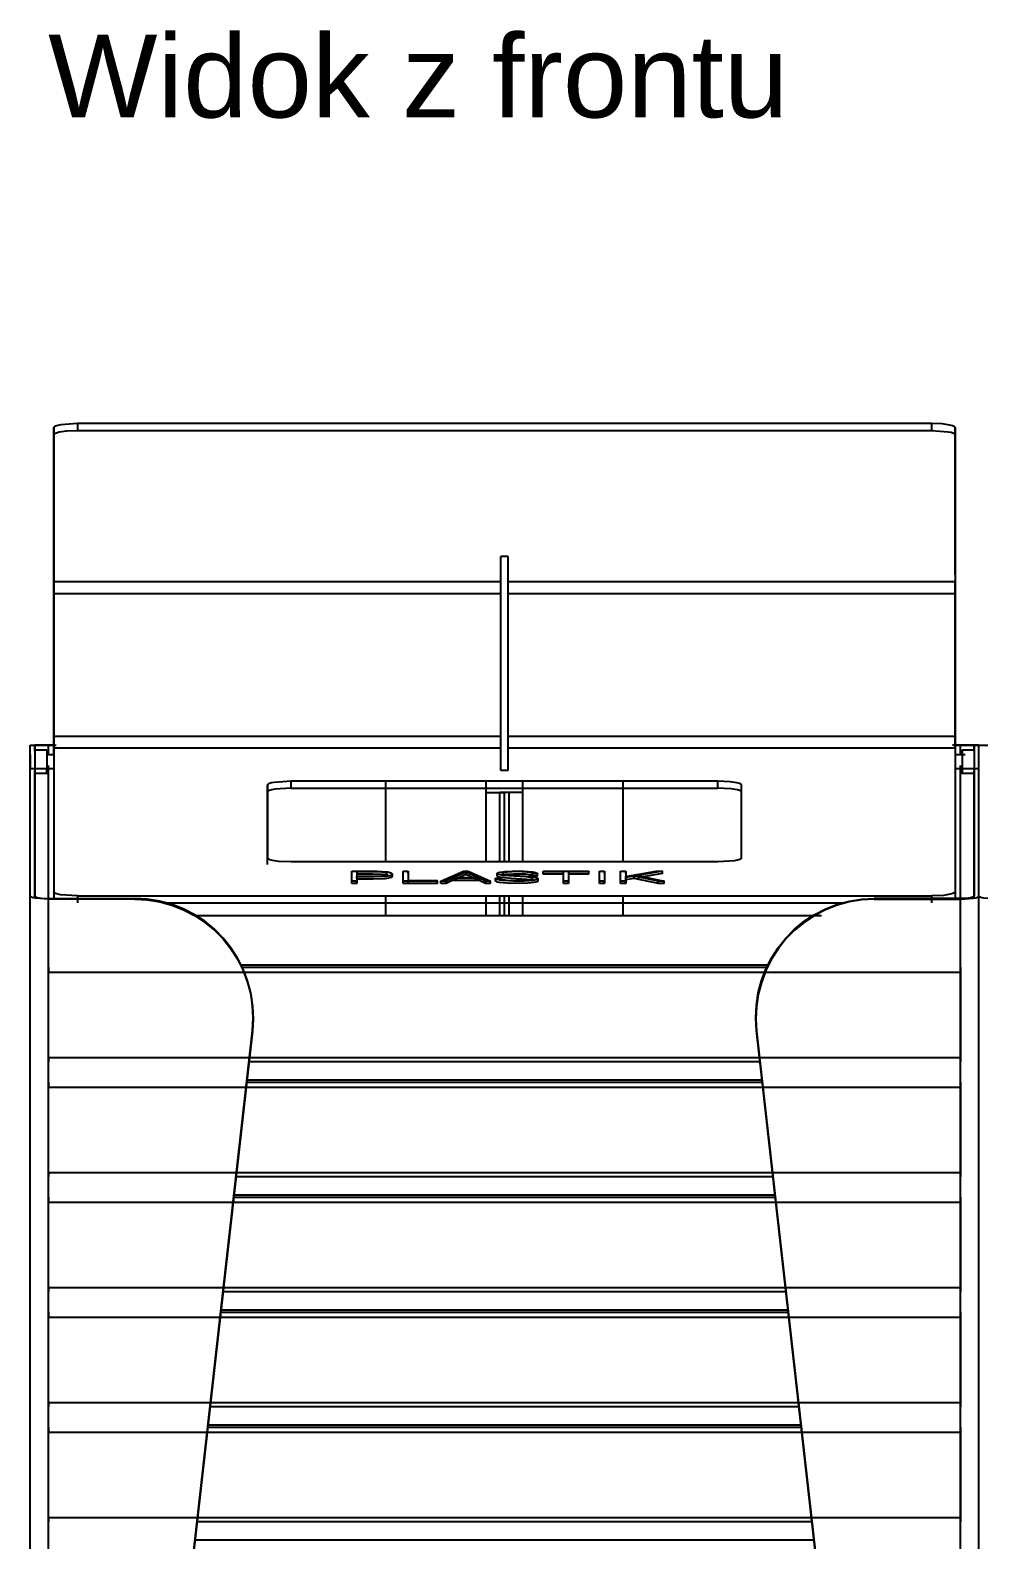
# Model space of a CAD drawing. Header units: millimetres. Extents: x 10366 to 23682, y 24552 to 29690.
# Drawn here: x 21275 to 21675, y 27731 to 28367 of the extents above; entities that cross this region are included whole.
import ezdxf

# ---------------------------------------------------------------- set-up
doc = ezdxf.new("R2010")
doc.units = ezdxf.units.MM
doc.header["$LTSCALE"] = 3
doc.layers.add('DomyÅ›lny', color=7, linetype='Continuous')
doc.styles.get("Standard").update_dxf_attribs({"font": 'arial.ttf'})

msp = doc.modelspace()

# ---------------------------------------------------------------- linework, layer by layer
at = {"layer": 'DomyÅ›lny'}
for p, q in [((21285.1, 28137.79), (21285.1, 28199.84)), ((21285.1, 28199.84), (21285.1, 28196.88)), ((21655.1, 28201.53), (21295.1, 28201.53)), ((21295.1, 28201.53), (21295.1, 28198.57)), ((21295.1, 28198.57), (21655.1, 28198.57)), ((21655.1, 28201.53), (21655.1, 28198.57)), ((21665.1, 28137.79), (21665.1, 28199.84)), ((21665.1, 28199.84), (21665.1, 28196.88)), ((21285.1, 28196.88), (21285.1, 28134.83)), ((21665.1, 28196.88), (21665.1, 28134.83)), ((21476.6, 28145.5), (21473.6, 28145.5)), ((21473.6, 28055.09), (21473.6, 28145.5)), ((21473.6, 28136.03), (21473.6, 28145.5)), ((21476.6, 28055.09), (21476.6, 28145.5)), ((21476.6, 28136.03), (21476.6, 28145.5)), ((21285.1, 28134.83), (21473.6, 28134.83)), ((21476.6, 28134.83), (21665.1, 28134.83)), ((21285.1, 28069.71), (21285.1, 28129.88)), ((21285.1, 28129.88), (21285.1, 28069.71)), ((21285.1, 28129.88), (21473.6, 28129.88)), ((21476.6, 28129.88), (21665.1, 28129.88)), ((21665.1, 28069.71), (21665.1, 28129.88)), ((21665.1, 28129.88), (21665.1, 28069.71)), ((21275.1, 28065.82), (21277.1, 28065.82)), ((21275.1, 28002.17), (21275.1, 28065.82)), ((21275.1, 27292.06), (21275.1, 28065.82)), ((21277.1, 28065.82), (21277.1, 28002.17)), ((21277.1, 28063.33), (21277.1, 28065.82)), ((21285.34, 28065.82), (21282.86, 28065.82)), ((21282.86, 28061.82), (21282.86, 28065.82)), ((21282.86, 28065.82), (21286.1, 28065.82)), ((21285.1, 28069.71), (21473.6, 28069.71)), ((21285.1, 28064.76), (21285.1, 28003.95)), ((21285.1, 28064.76), (21473.6, 28064.76)), ((21476.6, 28069.71), (21665.1, 28069.71)), ((21476.6, 28064.76), (21665.1, 28064.76)), ((21667.34, 28065.82), (21663.98, 28065.82)), ((21664.74, 28065.82), (21667.34, 28065.82)), ((21665.1, 28064.76), (21665.1, 28003.95)), ((21667.34, 28061.91), (21667.34, 28065.82)), ((21673.1, 28065.82), (21675.09, 28065.82)), ((21673.1, 28065.82), (21673.1, 28002.17)), ((21673.1, 28063.33), (21673.1, 28065.82)), ((21675.09, 28002.17), (21675.09, 28065.82)), ((21675.09, 28065.82), (21677.1, 28065.82)), ((21675.09, 28002.17), (21675.09, 28065.82)), ((21277.1, 28063.91), (21282.1, 28063.91)), ((21282.1, 28061.91), (21285.1, 28061.91)), ((21665.1, 28061.91), (21669.28, 28061.91)), ((21668.1, 28063.91), (21673.1, 28063.91)), ((21285.1, 28055.91), (21275.1, 28055.91)), ((21282.1, 28055.91), (21277.1, 28055.91)), ((21277.1, 28001.29), (21277.1, 28055)), ((21282.1, 28053.91), (21277.1, 28053.91)), ((21282.86, 28000.85), (21282.86, 28057.28)), ((21476.6, 28055.09), (21473.6, 28055.09)), ((21675.1, 28055.91), (21665.1, 28055.91)), ((21667.34, 28000.85), (21667.34, 28057.28)), ((21673.1, 28055.91), (21668.1, 28055.91)), ((21673.1, 28053.91), (21668.1, 28053.91)), ((21673.1, 28001.29), (21673.1, 28055)), ((21375.1, 28048.96), (21375.1, 28018.4)), ((21375.1, 28046), (21375.1, 28048.96)), ((21375.1, 28015.44), (21375.1, 28046)), ((21565.1, 28050.66), (21385.1, 28050.66)), ((21385.1, 28047.7), (21385.1, 28050.66)), ((21385.1, 28047.7), (21565.1, 28047.7)), ((21425.1, 28016.7), (21425.1, 28050.66)), ((21467.34, 28045.82), (21467.34, 28050.66)), ((21467.34, 28045.82), (21467.34, 28050.66)), ((21467.34, 28016.7), (21467.34, 28045.82)), ((21473.1, 28016.7), (21473.1, 28045.82)), ((21475.1, 28045.82), (21473.1, 28045.82)), ((21475.1, 28016.7), (21475.1, 28045.82)), ((21477.1, 28045.82), (21475.1, 28045.82)), ((21475.1, 28016.7), (21475.1, 28045.82)), ((21477.1, 28016.7), (21477.1, 28045.82)), ((21482.86, 28045.82), (21482.86, 28050.66)), ((21482.86, 28045.82), (21482.86, 28050.66)), ((21482.86, 28016.7), (21482.86, 28045.82)), ((21525.1, 28016.7), (21525.1, 28050.66)), ((21565.1, 28047.7), (21565.1, 28050.66)), ((21575.1, 28018.4), (21575.1, 28048.96)), ((21575.1, 28046), (21575.1, 28048.96)), ((21385.1, 28016.7), (21565.1, 28016.7)), ((21410.76, 28008.51), (21410.76, 28012.74)), ((21410.76, 28011.75), (21410.76, 28012.74)), ((21410.76, 28007.52), (21410.76, 28011.75)), ((21412.87, 28008.51), (21410.76, 28008.51)), ((21410.76, 28007.52), (21410.76, 28008.51)), ((21412.87, 28007.52), (21410.76, 28007.52)), ((21412.87, 28012.43), (21412.87, 28010.53)), ((21412.87, 28009.55), (21412.87, 28010.53)), ((21412.87, 28010.23), (21412.87, 28008.51)), ((21412.87, 28009.25), (21412.87, 28007.52)), ((21412.87, 28007.52), (21412.87, 28008.51)), ((21425.58, 28011.47), (21425.58, 28010.48)), ((21427.69, 28011.47), (21427.69, 28010.49)), ((21432.41, 28011.75), (21432.41, 28012.74)), ((21432.41, 28012.74), (21434.54, 28012.74)), ((21432.41, 28008.51), (21432.41, 28012.74)), ((21432.41, 28007.52), (21432.41, 28011.75)), ((21446.89, 28008.51), (21432.41, 28008.51)), ((21432.41, 28007.52), (21432.41, 28008.51)), ((21446.89, 28007.52), (21432.41, 28007.52)), ((21434.54, 28011.75), (21434.54, 28012.74)), ((21434.54, 28012.74), (21434.54, 28008.81)), ((21434.54, 28011.75), (21434.54, 28007.82)), ((21434.54, 28008.81), (21446.89, 28008.81)), ((21434.54, 28007.82), (21434.54, 28008.81)), ((21446.89, 28007.82), (21446.89, 28008.81)), ((21446.89, 28007.52), (21446.89, 28008.51)), ((21448.29, 28008.51), (21457.75, 28012.74)), ((21450.51, 28008.51), (21448.29, 28008.51)), ((21448.29, 28007.52), (21448.29, 28008.51)), ((21450.51, 28007.52), (21448.29, 28007.52)), ((21453.08, 28009.69), (21450.51, 28008.51)), ((21453.08, 28008.71), (21450.51, 28007.52)), ((21450.51, 28007.52), (21450.51, 28008.51)), ((21453.08, 28008.71), (21453.08, 28009.69)), ((21464.43, 28009.69), (21453.08, 28009.69)), ((21464.43, 28008.71), (21453.08, 28008.71)), ((21458.75, 28012.3), (21453.74, 28010)), ((21458.75, 28011.32), (21453.74, 28009.01)), ((21453.74, 28010), (21463.76, 28010)), ((21457.75, 28012.74), (21459.76, 28012.74)), ((21463.76, 28010), (21458.75, 28012.3)), ((21458.75, 28011.32), (21458.75, 28012.3)), ((21463.76, 28009.01), (21458.75, 28011.32)), ((21459.76, 28012.74), (21469.22, 28008.51)), ((21467.03, 28008.51), (21464.43, 28009.69)), ((21464.43, 28008.71), (21464.43, 28009.69)), ((21467.03, 28007.52), (21464.43, 28008.71)), ((21469.22, 28008.51), (21467.03, 28008.51)), ((21467.03, 28007.52), (21467.03, 28008.51)), ((21469.22, 28007.52), (21467.03, 28007.52)), ((21469.22, 28007.52), (21469.22, 28008.51)), ((21471.25, 28009.72), (21473.36, 28009.72)), ((21471.25, 28008.73), (21471.25, 28009.72)), ((21472.04, 28010.72), (21472.04, 28011.71)), ((21473.36, 28008.73), (21473.36, 28009.72)), ((21489.02, 28011.53), (21486.89, 28011.53)), ((21486.89, 28010.55), (21486.89, 28011.53)), ((21489.02, 28010.55), (21486.89, 28010.55)), ((21489.02, 28010.55), (21489.02, 28011.53)), ((21489.18, 28009.55), (21489.18, 28008.57)), ((21491.46, 28012.74), (21510.69, 28012.74)), ((21491.46, 28012.43), (21491.46, 28012.74)), ((21491.46, 28011.75), (21491.46, 28012.74)), ((21500.01, 28012.43), (21491.46, 28012.43)), ((21491.46, 28011.45), (21491.46, 28012.43)), ((21500.01, 28011.45), (21491.46, 28011.45)), ((21500.01, 28008.51), (21500.01, 28012.43)), ((21500.01, 28007.52), (21500.01, 28011.45)), ((21502.12, 28008.51), (21500.01, 28008.51)), ((21500.01, 28007.52), (21500.01, 28008.51)), ((21502.12, 28007.52), (21500.01, 28007.52)), ((21510.69, 28012.43), (21502.12, 28012.43)), ((21502.12, 28012.43), (21502.12, 28008.51)), ((21510.69, 28011.45), (21502.12, 28011.45)), ((21502.12, 28011.45), (21502.12, 28007.52)), ((21502.12, 28007.52), (21502.12, 28008.51)), ((21510.69, 28012.74), (21510.69, 28012.43)), ((21510.69, 28011.75), (21510.69, 28012.74)), ((21510.69, 28011.45), (21510.69, 28012.43)), ((21515.19, 28011.75), (21515.19, 28012.74)), ((21515.19, 28012.74), (21517.3, 28012.74)), ((21515.19, 28008.51), (21515.19, 28012.74)), ((21515.19, 28007.52), (21515.19, 28011.75)), ((21517.3, 28008.51), (21515.19, 28008.51)), ((21515.19, 28007.52), (21515.19, 28008.51)), ((21517.3, 28007.52), (21515.19, 28007.52)), ((21517.3, 28011.75), (21517.3, 28012.74)), ((21517.3, 28012.74), (21517.3, 28008.51)), ((21517.3, 28011.75), (21517.3, 28007.52)), ((21517.3, 28007.52), (21517.3, 28008.51)), ((21524.08, 28008.51), (21524.08, 28012.74)), ((21524.08, 28012.74), (21526.2, 28012.74)), ((21524.08, 28011.75), (21524.08, 28012.74)), ((21524.08, 28007.52), (21524.08, 28011.75)), ((21526.2, 28008.51), (21524.08, 28008.51)), ((21524.08, 28007.52), (21524.08, 28008.51)), ((21526.2, 28007.52), (21524.08, 28007.52)), ((21526.2, 28012.74), (21526.2, 28010.46)), ((21526.2, 28010.46), (21539, 28012.74)), ((21526.2, 28011.75), (21526.2, 28012.74)), ((21529.72, 28010.61), (21526.2, 28010.02)), ((21526.2, 28009.47), (21526.2, 28010.46)), ((21526.2, 28009.04), (21526.2, 28010.02)), ((21526.2, 28010.02), (21526.2, 28008.51)), ((21529.72, 28009.62), (21526.2, 28009.04)), ((21526.2, 28009.04), (21526.2, 28007.52)), ((21526.2, 28007.52), (21526.2, 28008.51)), ((21529.72, 28009.62), (21529.72, 28010.61)), ((21539.9, 28008.51), (21529.72, 28010.61)), ((21539.9, 28007.52), (21529.72, 28009.62)), ((21541.67, 28012.74), (21531.19, 28010.86)), ((21541.67, 28011.75), (21531.19, 28009.87)), ((21531.19, 28010.86), (21542.47, 28008.51)), ((21539, 28012.74), (21541.67, 28012.74)), ((21542.47, 28008.51), (21539.9, 28008.51)), ((21539.9, 28007.52), (21539.9, 28008.51)), ((21542.47, 28007.52), (21539.9, 28007.52)), ((21541.67, 28011.75), (21541.67, 28012.74)), ((21542.47, 28007.52), (21542.47, 28008.51)), ((21275.1, 27292.06), (21275.1, 28002.17)), ((21282.86, 28001.19), (21319.22, 28001.19)), ((21319.18, 28000.85), (21282.86, 28000.85)), ((21282.86, 27292.06), (21282.86, 28000.85)), ((21285.1, 28003.95), (21285.1, 28001)), ((21295.1, 28002.26), (21295.1, 27999.3)), ((21295.1, 28002.26), (21655.1, 28002.26)), ((21425.1, 27994.06), (21425.1, 28002.26)), ((21467.34, 27994.06), (21467.34, 28002.26)), ((21473.1, 27994.06), (21473.1, 28002.26)), ((21475.1, 27994.06), (21475.1, 28002.26)), ((21475.1, 27994.06), (21475.1, 28002.26)), ((21477.1, 27994.06), (21477.1, 28002.26)), ((21482.86, 27994.06), (21482.86, 28002.26)), ((21525.1, 27994.06), (21525.1, 28002.26)), ((21667.34, 28001.19), (21630.97, 28001.19)), ((21631.01, 28000.85), (21667.34, 28000.85)), ((21655.1, 28002.26), (21655.1, 27999.3)), ((21665.1, 28003.95), (21665.1, 28001)), ((21667.34, 27292.06), (21667.34, 28000.85)), ((21675.09, 27292.06), (21675.09, 28002.17)), ((21675.09, 27292.06), (21675.09, 28002.17)), ((21331.5, 27999.3), (21618.69, 27999.3)), ((21344.29, 27994.06), (21608.7, 27994.06)), ((21344.29, 27994.06), (21608.7, 27994.06)), ((21282.85, 27934.15), (21282.85, 27970.07)), ((21282.85, 27970.07), (21667.34, 27970.07)), ((21363.79, 27973.24), (21586.4, 27973.24)), ((21363.79, 27973.23), (21586.4, 27973.23)), ((21364.3, 27972.2), (21585.89, 27972.2)), ((21667.34, 27970.07), (21667.34, 27934.15)), ((21296.1, 27300.94), (21368.81, 27945.47)), ((21368.77, 27945.13), (21296.1, 27300.94)), ((21368.77, 27945.13), (21368.81, 27945.47)), ((21581.42, 27945.13), (21581.38, 27945.47)), ((21654.09, 27300.94), (21581.38, 27945.47)), ((21581.42, 27945.13), (21654.09, 27300.94)), ((21282.85, 27934.15), (21667.34, 27934.15)), ((21582.87, 27932.28), (21367.32, 27932.28)), ((21366.47, 27924.72), (21583.72, 27924.72)), ((21366.47, 27924.71), (21583.72, 27924.71)), ((21282.85, 27921.55), (21667.34, 27921.55)), ((21282.85, 27885.63), (21282.85, 27921.55)), ((21366.35, 27923.68), (21583.84, 27923.68)), ((21667.34, 27921.55), (21667.34, 27885.63)), ((21282.85, 27885.63), (21667.34, 27885.63)), ((21588.34, 27883.76), (21361.85, 27883.76)), ((21360.88, 27875.16), (21589.31, 27875.16)), ((21360.99, 27876.2), (21589.2, 27876.2)), ((21360.99, 27876.19), (21589.2, 27876.19)), ((21282.85, 27837.11), (21282.85, 27873.03)), ((21282.85, 27873.03), (21667.34, 27873.03)), ((21667.34, 27873.03), (21667.34, 27837.11)), ((21282.85, 27837.11), (21667.34, 27837.11)), ((21593.82, 27835.24), (21356.37, 27835.24)), ((21282.85, 27788.59), (21282.85, 27824.51)), ((21282.85, 27824.51), (21667.34, 27824.51)), ((21355.4, 27826.64), (21594.79, 27826.64)), ((21355.52, 27827.68), (21594.67, 27827.68)), ((21355.52, 27827.67), (21594.67, 27827.67)), ((21667.34, 27824.51), (21667.34, 27788.59)), ((21282.85, 27788.59), (21667.34, 27788.59)), ((21599.29, 27786.72), (21350.9, 27786.72)), ((21349.93, 27778.12), (21600.26, 27778.12)), ((21350.05, 27779.16), (21600.14, 27779.16)), ((21350.05, 27779.15), (21600.14, 27779.15)), ((21282.85, 27740.07), (21282.85, 27775.99)), ((21282.85, 27775.99), (21667.34, 27775.99)), ((21667.34, 27775.99), (21667.34, 27740.07)), ((21282.85, 27740.07), (21667.34, 27740.07)), ((21604.76, 27738.2), (21345.43, 27738.2)), ((21344.57, 27730.64), (21605.62, 27730.64))]:
    msp.add_line(p, q, dxfattribs=at)
for points in [[(21295.1, 28201.53, 0), (21288.02, 28201.03, 0), (21286.73, 28200.76, 0), (21285.8, 28200.46, 0), (21285.48, 28200.3, 0), (21285.36, 28200.22, 0), (21285.26, 28200.14, 0), (21285.19, 28200.07, 0), (21285.16, 28200.03, 0), (21285.14, 28199.99, 0), (21285.12, 28199.95, 0), (21285.1, 28199.91, 0), (21285.1, 28199.87, 0), (21285.1, 28199.84, 0)], [(21285.1, 28196.88, 0), (21285.1, 28196.92, 0), (21285.1, 28196.95, 0), (21285.12, 28196.99, 0), (21285.14, 28197.03, 0), (21285.16, 28197.07, 0), (21285.19, 28197.11, 0), (21285.26, 28197.19, 0), (21285.36, 28197.27, 0), (21285.48, 28197.35, 0), (21285.8, 28197.5, 0), (21286.21, 28197.66, 0), (21287.33, 28197.95, 0), (21290.5, 28198.38, 0), (21295.1, 28198.57, 0)], [(21665.1, 28199.84, 0), (21665.09, 28199.87, 0), (21665.09, 28199.91, 0), (21665.07, 28199.95, 0), (21665.05, 28199.99, 0), (21665.03, 28200.03, 0), (21665, 28200.07, 0), (21664.93, 28200.14, 0), (21664.83, 28200.22, 0), (21664.71, 28200.3, 0), (21664.39, 28200.46, 0), (21663.98, 28200.61, 0), (21662.86, 28200.9, 0), (21659.69, 28201.34, 0), (21655.1, 28201.53, 0)], [(21655.1, 28198.57, 0), (21662.17, 28198.08, 0), (21663.46, 28197.81, 0), (21664.39, 28197.5, 0), (21664.71, 28197.35, 0), (21664.83, 28197.27, 0), (21664.93, 28197.19, 0), (21665, 28197.11, 0), (21665.03, 28197.07, 0), (21665.05, 28197.03, 0), (21665.07, 28196.99, 0), (21665.09, 28196.95, 0), (21665.09, 28196.92, 0), (21665.1, 28196.88, 0)], [(21285.1, 28129.88, 0), (21285.1, 28137.79, 0)], [(21285.1, 28134.83, 0), (21285.1, 28134.62, 0), (21285.1, 28133.76, 0), (21285.1, 28129.88, 0)], [(21665.1, 28137.79, 0), (21665.1, 28137.45, 0), (21665.1, 28136.08, 0), (21665.1, 28129.88, 0)], [(21665.1, 28129.88, 0), (21665.1, 28134.83, 0)], [(21275.1, 28065.82, 0), (21275.1, 28065.82, 0), (21275.1, 28065.82, 0), (21275.1, 28065.82, 0), (21275.1, 28065.82, 0), (21275.1, 28065.82, 0), (21275.1, 28065.82, 0), (21275.1, 28065.82, 0), (21275.1, 28065.82, 0), (21275.1, 28065.82, 0), (21275.1, 28065.82, 0), (21275.11, 28065.82, 0), (21275.16, 28065.82, 0), (21275.67, 28065.82, 0), (21278.06, 28065.82, 0), (21282.86, 28065.82, 0)], [(21282.86, 28065.82, 0), (21277.1, 28065.82, 0)], [(21285.1, 28061.81, 0), (21285.1, 28062.14, 0), (21285.1, 28063.52, 0), (21285.1, 28069.71, 0)], [(21285.1, 28069.71, 0), (21285.1, 28064.76, 0)], [(21665.1, 28069.71, 0), (21665.1, 28061.81, 0)], [(21665.1, 28064.76, 0), (21665.1, 28064.97, 0), (21665.1, 28065.83, 0), (21665.1, 28069.71, 0)], [(21675.09, 28065.82, 0), (21675.09, 28065.82, 0), (21675.09, 28065.82, 0), (21675.09, 28065.82, 0), (21675.09, 28065.82, 0), (21675.09, 28065.82, 0), (21675.09, 28065.82, 0), (21675.09, 28065.82, 0), (21675.09, 28065.82, 0), (21675.09, 28065.82, 0), (21675.09, 28065.82, 0), (21675.08, 28065.82, 0), (21675.03, 28065.82, 0), (21674.52, 28065.82, 0), (21672.13, 28065.82, 0), (21667.34, 28065.82, 0)], [(21667.34, 28065.82, 0), (21673.1, 28065.82, 0)], [(21675.09, 28065.82, 0), (21675.09, 28065.82, 0), (21675.09, 28065.82, 0), (21675.09, 28065.82, 0), (21675.09, 28065.82, 0), (21675.09, 28065.82, 0), (21675.09, 28065.82, 0), (21675.09, 28065.82, 0), (21675.09, 28065.82, 0), (21675.1, 28065.82, 0), (21675.1, 28065.82, 0), (21675.11, 28065.82, 0), (21675.16, 28065.82, 0), (21675.67, 28065.82, 0), (21678.06, 28065.82, 0), (21682.86, 28065.82, 0)], [(21282.1, 28063.91, 0), (21282.1, 28063.91, 0), (21282.1, 28063.91, 0), (21282.1, 28063.91, 0), (21282.1, 28063.91, 0), (21282.1, 28063.91, 0), (21282.1, 28063.91, 0), (21282.1, 28063.91, 0), (21282.1, 28063.91, 0), (21282.1, 28063.91, 0), (21282.1, 28063.91, 0), (21282.1, 28063.91, 0), (21282.1, 28063.89, 0), (21282.1, 28063.85, 0), (21282.1, 28063.66, 0), (21282.1, 28062.86, 0), (21282.1, 28056.91, 0), (21282.1, 28053.94, 0), (21282.1, 28053.91, 0), (21282.1, 28053.91, 0), (21282.1, 28053.91, 0), (21282.1, 28053.91, 0), (21282.1, 28053.91, 0), (21282.1, 28053.91, 0), (21282.1, 28053.91, 0), (21282.1, 28053.91, 0), (21282.1, 28053.91, 0), (21282.1, 28053.91, 0), (21282.1, 28053.91, 0), (21282.1, 28053.91, 0), (21282.1, 28053.91, 0), (21282.1, 28053.91, 0), (21282.1, 28053.91, 0), (21282.1, 28053.91, 0), (21282.1, 28053.91, 0), (21282.1, 28053.91, 0), (21282.1, 28053.91, 0), (21282.1, 28053.92, 0), (21282.1, 28053.97, 0), (21282.1, 28054.16, 0), (21282.1, 28055.91, 0)], [(21282.1, 28061.91, 0), (21282.1, 28061.91, 0), (21282.1, 28061.91, 0), (21282.1, 28061.91, 0), (21282.1, 28061.91, 0), (21282.1, 28061.91, 0), (21282.1, 28061.91, 0), (21282.1, 28061.91, 0), (21282.1, 28061.91, 0), (21282.1, 28061.91, 0), (21282.1, 28061.91, 0), (21282.1, 28061.91, 0), (21282.1, 28061.9, 0), (21282.1, 28061.89, 0), (21282.1, 28061.82, 0), (21282.1, 28061.54, 0), (21282.1, 28055.91, 0)], [(21668.1, 28063.91, 0), (21668.1, 28063.91, 0), (21668.1, 28063.91, 0), (21668.1, 28063.91, 0), (21668.1, 28063.91, 0), (21668.1, 28063.91, 0), (21668.1, 28063.91, 0), (21668.1, 28063.91, 0), (21668.1, 28063.91, 0), (21668.1, 28063.91, 0), (21668.1, 28063.91, 0), (21668.1, 28063.9, 0), (21668.1, 28063.89, 0), (21668.1, 28063.84, 0), (21668.1, 28063.62, 0), (21668.1, 28061.24, 0), (21668.1, 28054.87, 0), (21668.1, 28053.97, 0), (21668.1, 28053.92, 0), (21668.1, 28053.91, 0), (21668.1, 28053.91, 0), (21668.1, 28053.91, 0), (21668.1, 28053.91, 0), (21668.1, 28053.91, 0), (21668.1, 28053.91, 0), (21668.1, 28053.91, 0), (21668.1, 28053.91, 0), (21668.1, 28053.91, 0), (21668.1, 28053.91, 0), (21668.1, 28053.91, 0), (21668.1, 28053.91, 0), (21668.1, 28053.91, 0), (21668.1, 28053.91, 0), (21668.1, 28053.91, 0), (21668.1, 28053.91, 0), (21668.1, 28053.91, 0), (21668.1, 28053.91, 0), (21668.1, 28053.93, 0), (21668.1, 28053.98, 0), (21668.1, 28054.2, 0), (21668.1, 28055.12, 0), (21668.1, 28057.28, 0)], [(21668.1, 28061.91, 0), (21668.1, 28061.91, 0), (21668.1, 28061.91, 0), (21668.1, 28061.91, 0), (21668.1, 28061.91, 0), (21668.1, 28061.91, 0), (21668.1, 28061.91, 0), (21668.1, 28061.91, 0), (21668.1, 28061.91, 0), (21668.1, 28061.91, 0), (21668.1, 28061.91, 0), (21668.1, 28061.91, 0), (21668.1, 28061.9, 0), (21668.1, 28061.89, 0), (21668.1, 28061.82, 0), (21668.1, 28061.54, 0), (21668.1, 28055.91, 0)], [(21385.1, 28050.66, 0), (21378.02, 28050.16, 0), (21376.78, 28049.9, 0), (21375.86, 28049.61, 0), (21375.53, 28049.45, 0), (21375.4, 28049.37, 0), (21375.29, 28049.29, 0), (21375.2, 28049.21, 0), (21375.17, 28049.17, 0), (21375.14, 28049.12, 0), (21375.12, 28049.08, 0), (21375.11, 28049.04, 0), (21375.1, 28049, 0), (21375.1, 28048.96, 0)], [(21385.1, 28047.7, 0), (21378.3, 28047.25, 0), (21376.96, 28046.99, 0), (21375.94, 28046.68, 0), (21375.58, 28046.52, 0), (21375.43, 28046.44, 0), (21375.31, 28046.35, 0), (21375.22, 28046.27, 0), (21375.18, 28046.22, 0), (21375.15, 28046.18, 0), (21375.13, 28046.13, 0), (21375.11, 28046.09, 0), (21375.1, 28046.05, 0), (21375.1, 28046, 0)], [(21467.34, 28045.82, 0), (21475.1, 28045.82, 0)], [(21467.34, 28045.82, 0), (21473.1, 28045.82, 0)], [(21482.86, 28045.82, 0), (21475.1, 28045.82, 0)], [(21482.86, 28045.82, 0), (21477.1, 28045.82, 0)], [(21575.1, 28048.96, 0), (21575.09, 28049, 0), (21575.08, 28049.04, 0), (21575.07, 28049.08, 0), (21575.05, 28049.12, 0), (21575.02, 28049.17, 0), (21574.99, 28049.21, 0), (21574.9, 28049.29, 0), (21574.8, 28049.37, 0), (21574.51, 28049.53, 0), (21574.13, 28049.68, 0), (21573.12, 28049.97, 0), (21570.23, 28050.41, 0), (21565.1, 28050.66, 0)], [(21575.1, 28046, 0), (21575.09, 28046.04, 0), (21575.08, 28046.08, 0), (21575.07, 28046.12, 0), (21575.05, 28046.16, 0), (21575.03, 28046.2, 0), (21575, 28046.24, 0), (21574.92, 28046.31, 0), (21574.82, 28046.39, 0), (21574.57, 28046.55, 0), (21574.22, 28046.69, 0), (21573.28, 28046.98, 0), (21570.53, 28047.43, 0), (21565.1, 28047.7, 0)], [(21375.1, 28018.4, 0), (21375.1, 28018.36, 0), (21375.11, 28018.32, 0), (21375.12, 28018.27, 0), (21375.14, 28018.23, 0), (21375.17, 28018.19, 0), (21375.2, 28018.15, 0), (21375.29, 28018.07, 0), (21375.4, 28017.99, 0), (21375.68, 28017.83, 0), (21376.06, 28017.67, 0), (21377.07, 28017.39, 0), (21379.96, 28016.94, 0), (21385.1, 28016.7, 0)], [(21565.1, 28016.7, 0), (21572.17, 28017.2, 0), (21573.41, 28017.46, 0), (21574.33, 28017.75, 0), (21574.66, 28017.91, 0), (21574.79, 28017.99, 0), (21574.9, 28018.07, 0), (21574.99, 28018.15, 0), (21575.02, 28018.19, 0), (21575.05, 28018.23, 0), (21575.07, 28018.27, 0), (21575.08, 28018.32, 0), (21575.09, 28018.36, 0), (21575.1, 28018.4, 0)], [(21410.76, 28012.74, 0), (21421.36, 28012.71, 0), (21425.71, 28012.36, 0), (21426.44, 28012.21, 0), (21427.01, 28012.05, 0), (21427.23, 28011.96, 0), (21427.41, 28011.86, 0), (21427.48, 28011.81, 0), (21427.54, 28011.76, 0), (21427.59, 28011.71, 0), (21427.63, 28011.66, 0), (21427.66, 28011.6, 0), (21427.67, 28011.58, 0), (21427.68, 28011.55, 0), (21427.69, 28011.52, 0), (21427.69, 28011.49, 0), (21427.69, 28011.46, 0), (21427.69, 28011.43, 0), (21427.68, 28011.41, 0), (21427.67, 28011.38, 0), (21427.65, 28011.32, 0), (21427.62, 28011.27, 0), (21427.58, 28011.22, 0), (21427.52, 28011.17, 0), (21427.46, 28011.12, 0), (21427.3, 28011.02, 0), (21427.1, 28010.93, 0), (21426.58, 28010.76, 0), (21425.05, 28010.49, 0), (21420.2, 28010.24, 0), (21412.87, 28010.23, 0)], [(21412.87, 28010.53, 0), (21421.33, 28010.57, 0), (21423.17, 28010.68, 0), (21424.51, 28010.88, 0), (21424.98, 28011, 0), (21425.17, 28011.07, 0), (21425.32, 28011.15, 0), (21425.43, 28011.22, 0), (21425.48, 28011.26, 0), (21425.52, 28011.3, 0), (21425.54, 28011.35, 0), (21425.56, 28011.39, 0), (21425.57, 28011.41, 0), (21425.57, 28011.43, 0), (21425.58, 28011.45, 0), (21425.58, 28011.48, 0), (21425.58, 28011.5, 0), (21425.57, 28011.52, 0), (21425.57, 28011.54, 0), (21425.56, 28011.57, 0), (21425.53, 28011.61, 0), (21425.5, 28011.65, 0), (21425.46, 28011.69, 0), (21425.41, 28011.73, 0), (21425.29, 28011.81, 0), (21425.13, 28011.88, 0), (21424.72, 28012.02, 0), (21423.48, 28012.24, 0), (21419.6, 28012.43, 0), (21412.87, 28012.43, 0)], [(21425.58, 28010.48, 0), (21425.58, 28010.51, 0), (21425.57, 28010.53, 0), (21425.57, 28010.55, 0), (21425.56, 28010.57, 0), (21425.54, 28010.62, 0), (21425.51, 28010.66, 0), (21425.47, 28010.7, 0), (21425.42, 28010.74, 0), (21425.3, 28010.82, 0), (21425.15, 28010.89, 0), (21424.74, 28011.03, 0), (21423.5, 28011.25, 0), (21419.62, 28011.45, 0), (21412.87, 28011.45, 0)], [(21427.69, 28010.49, 0), (21427.68, 28010.44, 0), (21427.67, 28010.38, 0), (21427.65, 28010.33, 0), (21427.62, 28010.28, 0), (21427.57, 28010.23, 0), (21427.52, 28010.18, 0), (21427.39, 28010.09, 0), (21427.23, 28010, 0), (21426.79, 28009.83, 0), (21426.2, 28009.69, 0), (21424.59, 28009.45, 0), (21419.77, 28009.25, 0), (21412.87, 28009.25, 0)], [(21486.89, 28011.53, 0), (21486.89, 28011.56, 0), (21486.89, 28011.58, 0), (21486.88, 28011.6, 0), (21486.87, 28011.62, 0), (21486.86, 28011.64, 0), (21486.83, 28011.68, 0), (21486.8, 28011.73, 0), (21486.75, 28011.77, 0), (21486.69, 28011.81, 0), (21486.55, 28011.88, 0), (21486.37, 28011.95, 0), (21485.9, 28012.09, 0), (21484.52, 28012.31, 0), (21480.44, 28012.49, 0), (21476.15, 28012.31, 0), (21474.82, 28012.09, 0), (21474.6, 28012.03, 0), (21474.42, 28011.96, 0), (21474.3, 28011.89, 0), (21474.25, 28011.85, 0), (21474.21, 28011.82, 0), (21474.2, 28011.8, 0), (21474.19, 28011.78, 0), (21474.18, 28011.76, 0), (21474.17, 28011.74, 0), (21474.17, 28011.72, 0), (21474.17, 28011.7, 0), (21474.17, 28011.68, 0), (21474.18, 28011.66, 0), (21474.19, 28011.64, 0), (21474.2, 28011.62, 0), (21474.21, 28011.61, 0), (21474.23, 28011.59, 0), (21474.27, 28011.55, 0), (21474.32, 28011.52, 0), (21474.46, 28011.45, 0), (21474.65, 28011.39, 0), (21475.15, 28011.27, 0), (21476.72, 28011.07, 0), (21486.41, 28010.43, 0), (21487.71, 28010.23, 0), (21488.6, 28010.01, 0), (21488.89, 28009.89, 0), (21489, 28009.82, 0), (21489.08, 28009.75, 0), (21489.11, 28009.72, 0), (21489.14, 28009.68, 0), (21489.16, 28009.65, 0), (21489.17, 28009.61, 0), (21489.18, 28009.57, 0), (21489.18, 28009.55, 0), (21489.17, 28009.53, 0), (21489.17, 28009.51, 0), (21489.17, 28009.49, 0), (21489.16, 28009.47, 0), (21489.14, 28009.43, 0), (21489.11, 28009.39, 0), (21489.07, 28009.35, 0), (21489.03, 28009.31, 0), (21488.91, 28009.24, 0), (21488.76, 28009.17, 0), (21488.37, 28009.04, 0), (21487.19, 28008.8, 0), (21483.57, 28008.5, 0), (21478.83, 28008.47, 0), (21474.64, 28008.7, 0), (21473.17, 28008.89, 0), (21472.11, 28009.13, 0), (21471.73, 28009.27, 0), (21471.59, 28009.34, 0), (21471.46, 28009.41, 0), (21471.37, 28009.48, 0), (21471.33, 28009.52, 0), (21471.3, 28009.56, 0), (21471.28, 28009.6, 0), (21471.26, 28009.64, 0), (21471.25, 28009.68, 0), (21471.25, 28009.72, 0)], [(21489.18, 28008.57, 0), (21489.17, 28008.54, 0), (21489.17, 28008.5, 0), (21489.15, 28008.47, 0), (21489.14, 28008.44, 0), (21489.11, 28008.41, 0), (21489.09, 28008.38, 0), (21489.02, 28008.32, 0), (21488.93, 28008.26, 0), (21488.69, 28008.15, 0), (21488.37, 28008.05, 0), (21487.49, 28007.86, 0), (21484.9, 28007.59, 0), (21477.76, 28007.51, 0), (21472.94, 28007.95, 0), (21472.21, 28008.12, 0), (21471.67, 28008.31, 0), (21471.49, 28008.41, 0), (21471.42, 28008.46, 0), (21471.36, 28008.51, 0), (21471.31, 28008.56, 0), (21471.29, 28008.59, 0), (21471.28, 28008.62, 0), (21471.27, 28008.65, 0), (21471.26, 28008.67, 0), (21471.25, 28008.7, 0), (21471.25, 28008.73, 0)], [(21487.05, 28009.55, 0), (21487.05, 28009.57, 0), (21487.04, 28009.6, 0), (21487.03, 28009.62, 0), (21487.02, 28009.64, 0), (21487, 28009.66, 0), (21486.98, 28009.69, 0), (21486.93, 28009.73, 0), (21486.87, 28009.77, 0), (21486.79, 28009.81, 0), (21486.6, 28009.89, 0), (21486.04, 28010.03, 0), (21484.1, 28010.26, 0), (21476.91, 28010.69, 0), (21474.36, 28010.92, 0), (21473.32, 28011.09, 0), (21472.59, 28011.28, 0), (21472.34, 28011.39, 0), (21472.24, 28011.44, 0), (21472.16, 28011.49, 0), (21472.11, 28011.55, 0), (21472.08, 28011.58, 0), (21472.06, 28011.61, 0), (21472.05, 28011.64, 0), (21472.04, 28011.67, 0), (21472.04, 28011.7, 0), (21472.04, 28011.73, 0), (21472.05, 28011.76, 0), (21472.06, 28011.79, 0), (21472.07, 28011.81, 0), (21472.09, 28011.84, 0), (21472.11, 28011.87, 0), (21472.17, 28011.92, 0), (21472.24, 28011.97, 0), (21472.33, 28012.03, 0), (21472.57, 28012.12, 0), (21473.24, 28012.3, 0), (21475.35, 28012.6, 0), (21481.47, 28012.79, 0), (21486.89, 28012.4, 0), (21487.8, 28012.22, 0), (21488.48, 28012.01, 0), (21488.72, 28011.89, 0), (21488.81, 28011.84, 0), (21488.89, 28011.78, 0), (21488.95, 28011.72, 0), (21488.97, 28011.69, 0), (21488.99, 28011.66, 0), (21489, 28011.63, 0), (21489.01, 28011.6, 0), (21489.02, 28011.56, 0), (21489.02, 28011.53, 0)], [(21487.05, 28008.56, 0), (21487.05, 28008.58, 0), (21487.04, 28008.61, 0), (21487.03, 28008.63, 0), (21487.02, 28008.65, 0), (21487.01, 28008.67, 0), (21486.99, 28008.69, 0), (21486.95, 28008.73, 0), (21486.89, 28008.77, 0), (21486.83, 28008.81, 0), (21486.66, 28008.89, 0), (21486.17, 28009.02, 0), (21484.53, 28009.24, 0), (21477.95, 28009.63, 0), (21473.66, 28010.04, 0), (21472.95, 28010.19, 0), (21472.44, 28010.35, 0), (21472.27, 28010.44, 0), (21472.2, 28010.48, 0), (21472.14, 28010.53, 0), (21472.1, 28010.58, 0), (21472.08, 28010.6, 0), (21472.07, 28010.62, 0), (21472.05, 28010.65, 0), (21472.05, 28010.67, 0), (21472.04, 28010.7, 0), (21472.04, 28010.72, 0)], [(21473.36, 28009.72, 0), (21473.36, 28009.69, 0), (21473.37, 28009.66, 0), (21473.38, 28009.64, 0), (21473.39, 28009.61, 0), (21473.4, 28009.59, 0), (21473.42, 28009.57, 0), (21473.47, 28009.52, 0), (21473.53, 28009.47, 0), (21473.6, 28009.43, 0), (21473.79, 28009.34, 0), (21474.33, 28009.18, 0), (21476.02, 28008.93, 0), (21481.23, 28008.75, 0), (21485.47, 28008.99, 0), (21486.16, 28009.11, 0), (21486.65, 28009.24, 0), (21486.83, 28009.31, 0), (21486.89, 28009.35, 0), (21486.95, 28009.39, 0), (21486.99, 28009.42, 0), (21487.01, 28009.44, 0), (21487.02, 28009.46, 0), (21487.03, 28009.48, 0), (21487.04, 28009.51, 0), (21487.05, 28009.53, 0), (21487.05, 28009.55, 0)], [(21486.89, 28010.55, 0), (21486.89, 28010.57, 0), (21486.89, 28010.6, 0), (21486.88, 28010.62, 0), (21486.87, 28010.65, 0), (21486.85, 28010.67, 0), (21486.84, 28010.7, 0), (21486.79, 28010.74, 0), (21486.74, 28010.79, 0), (21486.67, 28010.83, 0), (21486.5, 28010.92, 0), (21486.27, 28011, 0), (21485.68, 28011.15, 0), (21483.95, 28011.38, 0), (21478.89, 28011.49, 0), (21475.42, 28011.23, 0), (21474.87, 28011.12, 0), (21474.48, 28011, 0), (21474.34, 28010.94, 0), (21474.29, 28010.9, 0), (21474.25, 28010.87, 0), (21474.21, 28010.83, 0), (21474.2, 28010.82, 0), (21474.19, 28010.8, 0), (21474.18, 28010.78, 0), (21474.17, 28010.76, 0), (21474.17, 28010.74, 0), (21474.17, 28010.72, 0)], [(21282.86, 28000.85, 0), (21277.29, 28001.25, 0), (21276.35, 28001.45, 0), (21275.66, 28001.68, 0), (21275.41, 28001.8, 0), (21275.32, 28001.86, 0), (21275.24, 28001.92, 0), (21275.18, 28001.98, 0), (21275.15, 28002.01, 0), (21275.13, 28002.04, 0), (21275.12, 28002.07, 0), (21275.1, 28002.11, 0), (21275.1, 28002.14, 0), (21275.1, 28002.17, 0)], [(21277.1, 28002.17, 0), (21277.1, 28002.15, 0), (21277.1, 28002.12, 0), (21277.11, 28002.1, 0), (21277.13, 28002.07, 0), (21277.14, 28002.05, 0), (21277.19, 28002, 0), (21277.25, 28001.95, 0), (21277.32, 28001.9, 0), (21277.51, 28001.81, 0), (21278.04, 28001.63, 0), (21279.61, 28001.36, 0), (21282.86, 28001.19, 0)], [(21295.1, 28002.26, 0), (21287.94, 28002.77, 0), (21286.72, 28003.03, 0), (21285.83, 28003.32, 0), (21285.51, 28003.47, 0), (21285.39, 28003.55, 0), (21285.28, 28003.63, 0), (21285.2, 28003.71, 0), (21285.17, 28003.75, 0), (21285.14, 28003.79, 0), (21285.12, 28003.83, 0), (21285.11, 28003.87, 0), (21285.1, 28003.91, 0), (21285.1, 28003.95, 0)], [(21319.18, 28000.85, 0), (21324.52, 28000.56, 0), (21329.76, 27999.71, 0), (21334.88, 27998.31, 0), (21339.78, 27996.39, 0), (21344.44, 27993.97, 0), (21348.79, 27991.1, 0), (21352.82, 27987.78, 0), (21356.46, 27984.08, 0), (21359.76, 27979.94, 0), (21362.61, 27975.46, 0), (21364.96, 27970.73, 0), (21366.79, 27965.79, 0), (21368.1, 27960.72, 0), (21368.86, 27955.56, 0), (21369.09, 27950.36, 0), (21368.77, 27945.13, 0)], [(21368.81, 27945.47, 0), (21369.12, 27950.8, 0), (21368.88, 27956.09, 0), (21368.08, 27961.33, 0), (21366.75, 27966.41, 0), (21364.89, 27971.32, 0), (21362.55, 27975.97, 0), (21359.74, 27980.36, 0), (21356.5, 27984.42, 0), (21352.79, 27988.18, 0), (21348.67, 27991.55, 0), (21344.25, 27994.45, 0), (21339.55, 27996.85, 0), (21334.66, 27998.74, 0), (21329.61, 28000.09, 0), (21324.46, 28000.91, 0), (21319.22, 28001.19, 0)], [(21581.38, 27945.47, 0), (21581.07, 27950.8, 0), (21581.31, 27956.09, 0), (21582.11, 27961.33, 0), (21583.45, 27966.41, 0), (21585.3, 27971.32, 0), (21587.64, 27975.97, 0), (21590.45, 27980.36, 0), (21593.69, 27984.42, 0), (21597.4, 27988.18, 0), (21601.52, 27991.55, 0), (21605.94, 27994.45, 0), (21610.64, 27996.85, 0), (21615.53, 27998.74, 0), (21620.58, 28000.09, 0), (21625.73, 28000.91, 0), (21630.97, 28001.19, 0)], [(21631.01, 28000.85, 0), (21625.67, 28000.56, 0), (21620.43, 27999.71, 0), (21615.31, 27998.31, 0), (21610.41, 27996.39, 0), (21605.75, 27993.97, 0), (21601.4, 27991.1, 0), (21597.37, 27987.78, 0), (21593.73, 27984.08, 0), (21590.43, 27979.94, 0), (21587.58, 27975.46, 0), (21585.23, 27970.73, 0), (21583.4, 27965.79, 0), (21582.09, 27960.72, 0), (21581.33, 27955.56, 0), (21581.1, 27950.36, 0), (21581.42, 27945.13, 0)], [(21665.1, 28003.95, 0), (21665.09, 28003.91, 0), (21665.08, 28003.87, 0), (21665.06, 28003.83, 0), (21665.04, 28003.78, 0), (21665.01, 28003.74, 0), (21664.98, 28003.7, 0), (21664.89, 28003.61, 0), (21664.78, 28003.53, 0), (21664.48, 28003.37, 0), (21664.09, 28003.21, 0), (21663.05, 28002.93, 0), (21660.15, 28002.49, 0), (21655.1, 28002.26, 0)], [(21667.34, 28000.85, 0), (21672.9, 28001.25, 0), (21673.84, 28001.45, 0), (21674.53, 28001.68, 0), (21674.78, 28001.8, 0), (21674.87, 28001.86, 0), (21674.95, 28001.92, 0), (21675.01, 28001.98, 0), (21675.04, 28002.01, 0), (21675.06, 28002.04, 0), (21675.07, 28002.07, 0), (21675.09, 28002.11, 0), (21675.09, 28002.14, 0), (21675.09, 28002.17, 0)], [(21673.1, 28002.17, 0), (21673.09, 28002.15, 0), (21673.09, 28002.12, 0), (21673.08, 28002.1, 0), (21673.06, 28002.07, 0), (21673.05, 28002.05, 0), (21673, 28002, 0), (21672.94, 28001.95, 0), (21672.87, 28001.9, 0), (21672.68, 28001.81, 0), (21672.15, 28001.63, 0), (21670.58, 28001.36, 0), (21667.34, 28001.19, 0)], [(21682.86, 28000.85, 0), (21677.29, 28001.25, 0), (21676.35, 28001.45, 0), (21675.66, 28001.68, 0), (21675.41, 28001.8, 0), (21675.32, 28001.86, 0), (21675.24, 28001.92, 0), (21675.18, 28001.98, 0), (21675.15, 28002.01, 0), (21675.13, 28002.04, 0), (21675.12, 28002.07, 0), (21675.1, 28002.11, 0), (21675.1, 28002.14, 0), (21675.09, 28002.17, 0)], [(21282.85, 27972.2, 0), (21282.85, 27972.17, 0), (21282.85, 27972.07, 0), (21282.85, 27971.64, 0), (21282.85, 27970.07, 0)], [(21667.34, 27972.2, 0), (21667.34, 27972.17, 0), (21667.34, 27972.07, 0), (21667.34, 27971.64, 0), (21667.34, 27970.07, 0)], [(21282.85, 27934.15, 0), (21282.85, 27932.76, 0), (21282.85, 27932.38, 0), (21282.85, 27932.29, 0), (21282.85, 27932.28, 0), (21282.85, 27932.28, 0), (21282.85, 27932.28, 0), (21282.85, 27932.28, 0), (21282.85, 27932.28, 0), (21282.85, 27932.28, 0), (21282.85, 27932.28, 0), (21282.85, 27932.28, 0), (21282.85, 27932.28, 0), (21282.85, 27932.28, 0), (21282.85, 27932.28, 0), (21282.85, 27932.28, 0), (21282.85, 27932.28, 0), (21282.85, 27932.28, 0), (21282.85, 27932.28, 0), (21282.85, 27932.28, 0), (21282.85, 27932.28, 0), (21282.85, 27932.28, 0), (21282.85, 27932.28, 0)], [(21667.34, 27934.15, 0), (21667.34, 27932.76, 0), (21667.34, 27932.38, 0), (21667.34, 27932.29, 0), (21667.34, 27932.28, 0), (21667.34, 27932.28, 0), (21667.34, 27932.28, 0), (21667.34, 27932.28, 0), (21667.34, 27932.28, 0), (21667.34, 27932.28, 0), (21667.34, 27932.28, 0), (21667.34, 27932.28, 0), (21667.34, 27932.28, 0), (21667.34, 27932.28, 0), (21667.34, 27932.28, 0), (21667.34, 27932.28, 0), (21667.34, 27932.28, 0), (21667.34, 27932.28, 0), (21667.34, 27932.28, 0), (21667.34, 27932.28, 0), (21667.34, 27932.28, 0), (21667.34, 27932.28, 0), (21667.34, 27932.28, 0)], [(21282.85, 27923.68, 0), (21282.85, 27923.65, 0), (21282.85, 27923.55, 0), (21282.85, 27923.12, 0), (21282.85, 27921.55, 0)], [(21667.34, 27923.68, 0), (21667.34, 27923.65, 0), (21667.34, 27923.55, 0), (21667.34, 27923.12, 0), (21667.34, 27921.55, 0)], [(21282.85, 27885.63, 0), (21282.85, 27884.24, 0), (21282.85, 27883.86, 0), (21282.85, 27883.77, 0), (21282.85, 27883.76, 0), (21282.85, 27883.76, 0), (21282.85, 27883.76, 0), (21282.85, 27883.76, 0), (21282.85, 27883.76, 0), (21282.85, 27883.76, 0), (21282.85, 27883.76, 0), (21282.85, 27883.76, 0), (21282.85, 27883.76, 0), (21282.85, 27883.76, 0), (21282.85, 27883.76, 0), (21282.85, 27883.76, 0), (21282.85, 27883.76, 0), (21282.85, 27883.76, 0), (21282.85, 27883.76, 0), (21282.85, 27883.76, 0), (21282.85, 27883.76, 0), (21282.85, 27883.76, 0), (21282.85, 27883.76, 0)], [(21667.34, 27885.63, 0), (21667.34, 27884.24, 0), (21667.34, 27883.86, 0), (21667.34, 27883.77, 0), (21667.34, 27883.76, 0), (21667.34, 27883.76, 0), (21667.34, 27883.76, 0), (21667.34, 27883.76, 0), (21667.34, 27883.76, 0), (21667.34, 27883.76, 0), (21667.34, 27883.76, 0), (21667.34, 27883.76, 0), (21667.34, 27883.76, 0), (21667.34, 27883.76, 0), (21667.34, 27883.76, 0), (21667.34, 27883.76, 0), (21667.34, 27883.76, 0), (21667.34, 27883.76, 0), (21667.34, 27883.76, 0), (21667.34, 27883.76, 0), (21667.34, 27883.76, 0), (21667.34, 27883.76, 0), (21667.34, 27883.76, 0)], [(21282.85, 27875.16, 0), (21282.85, 27875.13, 0), (21282.85, 27875.03, 0), (21282.85, 27874.6, 0), (21282.85, 27873.03, 0)], [(21667.34, 27875.16, 0), (21667.34, 27875.13, 0), (21667.34, 27875.03, 0), (21667.34, 27874.6, 0), (21667.34, 27873.03, 0)], [(21282.85, 27837.11, 0), (21282.85, 27835.72, 0), (21282.85, 27835.34, 0), (21282.85, 27835.25, 0), (21282.85, 27835.24, 0), (21282.85, 27835.24, 0), (21282.85, 27835.24, 0), (21282.85, 27835.24, 0), (21282.85, 27835.24, 0), (21282.85, 27835.24, 0), (21282.85, 27835.24, 0), (21282.85, 27835.24, 0), (21282.85, 27835.24, 0), (21282.85, 27835.24, 0), (21282.85, 27835.24, 0), (21282.85, 27835.24, 0), (21282.85, 27835.24, 0), (21282.85, 27835.24, 0), (21282.85, 27835.24, 0), (21282.85, 27835.24, 0), (21282.85, 27835.24, 0), (21282.85, 27835.24, 0), (21282.85, 27835.24, 0)], [(21667.34, 27837.11, 0), (21667.34, 27835.72, 0), (21667.34, 27835.34, 0), (21667.34, 27835.25, 0), (21667.34, 27835.24, 0), (21667.34, 27835.24, 0), (21667.34, 27835.24, 0), (21667.34, 27835.24, 0), (21667.34, 27835.24, 0), (21667.34, 27835.24, 0), (21667.34, 27835.24, 0), (21667.34, 27835.24, 0), (21667.34, 27835.24, 0), (21667.34, 27835.24, 0), (21667.34, 27835.24, 0), (21667.34, 27835.24, 0), (21667.34, 27835.24, 0), (21667.34, 27835.24, 0), (21667.34, 27835.24, 0), (21667.34, 27835.24, 0), (21667.34, 27835.24, 0), (21667.34, 27835.24, 0), (21667.34, 27835.24, 0)], [(21282.85, 27826.64, 0), (21282.85, 27826.61, 0), (21282.85, 27826.51, 0), (21282.85, 27826.08, 0), (21282.85, 27824.51, 0)], [(21667.34, 27826.64, 0), (21667.34, 27826.61, 0), (21667.34, 27826.51, 0), (21667.34, 27826.08, 0), (21667.34, 27824.51, 0)], [(21282.85, 27788.59, 0), (21282.85, 27787.2, 0), (21282.85, 27786.82, 0), (21282.85, 27786.73, 0), (21282.85, 27786.72, 0), (21282.85, 27786.72, 0), (21282.85, 27786.72, 0), (21282.85, 27786.72, 0), (21282.85, 27786.72, 0), (21282.85, 27786.72, 0), (21282.85, 27786.72, 0), (21282.85, 27786.72, 0), (21282.85, 27786.72, 0), (21282.85, 27786.72, 0), (21282.85, 27786.72, 0), (21282.85, 27786.72, 0), (21282.85, 27786.72, 0), (21282.85, 27786.72, 0), (21282.85, 27786.72, 0), (21282.85, 27786.72, 0), (21282.85, 27786.72, 0), (21282.85, 27786.72, 0), (21282.85, 27786.72, 0)], [(21667.34, 27788.59, 0), (21667.34, 27787.2, 0), (21667.34, 27786.82, 0), (21667.34, 27786.73, 0), (21667.34, 27786.72, 0), (21667.34, 27786.72, 0), (21667.34, 27786.72, 0), (21667.34, 27786.72, 0), (21667.34, 27786.72, 0), (21667.34, 27786.72, 0), (21667.34, 27786.72, 0), (21667.34, 27786.72, 0), (21667.34, 27786.72, 0), (21667.34, 27786.72, 0), (21667.34, 27786.72, 0), (21667.34, 27786.72, 0), (21667.34, 27786.72, 0), (21667.34, 27786.72, 0), (21667.34, 27786.72, 0), (21667.34, 27786.72, 0), (21667.34, 27786.72, 0), (21667.34, 27786.72, 0), (21667.34, 27786.72, 0)], [(21282.85, 27778.12, 0), (21282.85, 27778.09, 0), (21282.85, 27777.99, 0), (21282.85, 27777.56, 0), (21282.85, 27775.99, 0)], [(21667.34, 27778.12, 0), (21667.34, 27778.09, 0), (21667.34, 27777.99, 0), (21667.34, 27777.56, 0), (21667.34, 27775.99, 0)], [(21282.85, 27740.07, 0), (21282.85, 27738.68, 0), (21282.85, 27738.3, 0), (21282.85, 27738.21, 0), (21282.85, 27738.2, 0), (21282.85, 27738.2, 0), (21282.85, 27738.2, 0), (21282.85, 27738.2, 0), (21282.85, 27738.2, 0), (21282.85, 27738.2, 0), (21282.85, 27738.2, 0), (21282.85, 27738.2, 0), (21282.85, 27738.2, 0), (21282.85, 27738.2, 0), (21282.85, 27738.2, 0), (21282.85, 27738.2, 0), (21282.85, 27738.2, 0), (21282.85, 27738.2, 0), (21282.85, 27738.2, 0), (21282.85, 27738.2, 0), (21282.85, 27738.2, 0), (21282.85, 27738.2, 0), (21282.85, 27738.2, 0)], [(21667.34, 27740.07, 0), (21667.34, 27738.68, 0), (21667.34, 27738.3, 0), (21667.34, 27738.21, 0), (21667.34, 27738.2, 0), (21667.34, 27738.2, 0), (21667.34, 27738.2, 0), (21667.34, 27738.2, 0), (21667.34, 27738.2, 0), (21667.34, 27738.2, 0), (21667.34, 27738.2, 0), (21667.34, 27738.2, 0), (21667.34, 27738.2, 0), (21667.34, 27738.2, 0), (21667.34, 27738.2, 0), (21667.34, 27738.2, 0), (21667.34, 27738.2, 0), (21667.34, 27738.2, 0), (21667.34, 27738.2, 0), (21667.34, 27738.2, 0), (21667.34, 27738.2, 0), (21667.34, 27738.2, 0), (21667.34, 27738.2, 0)]]:
    msp.add_polyline3d(points, dxfattribs=at)
msp.add_polyline3d([(21275.1, 28058.91, 0), (21275.1, 28061.03, 0), (21275.1, 28061.7, 0), (21275.1, 28061.86, 0), (21275.1, 28061.9, 0), (21275.1, 28061.91, 0), (21275.1, 28061.91, 0), (21275.1, 28061.91, 0), (21275.1, 28061.91, 0), (21275.1, 28061.91, 0), (21275.1, 28061.91, 0), (21275.1, 28061.91, 0), (21275.1, 28061.91, 0), (21275.1, 28061.91, 0), (21275.1, 28061.91, 0), (21275.1, 28061.91, 0), (21275.1, 28061.91, 0), (21275.1, 28061.91, 0), (21275.1, 28061.91, 0), (21275.1, 28061.91, 0), (21275.1, 28061.91, 0), (21275.1, 28061.91, 0), (21275.1, 28061.91, 0), (21275.1, 28061.91, 0), (21275.1, 28061.91, 0), (21275.1, 28061.91, 0), (21275.1, 28061.9, 0), (21275.1, 28061.89, 0), (21275.1, 28061.82, 0), (21275.1, 28061.54, 0), (21275.1, 28056.36, 0), (21275.1, 28055.91, 0), (21275.1, 28055.91, 0), (21275.1, 28055.91, 0), (21275.1, 28055.91, 0), (21275.1, 28055.91, 0), (21275.1, 28055.91, 0), (21275.1, 28055.91, 0), (21275.1, 28055.91, 0), (21275.1, 28055.91, 0), (21275.1, 28055.91, 0), (21275.1, 28055.91, 0), (21275.1, 28055.91, 0), (21275.1, 28055.91, 0), (21275.1, 28055.91, 0), (21275.1, 28055.91, 0), (21275.1, 28055.91, 0), (21275.1, 28055.91, 0), (21275.1, 28055.91, 0), (21275.1, 28055.91, 0), (21275.1, 28055.91, 0), (21275.1, 28055.93, 0), (21275.1, 28056, 0), (21275.1, 28056.28, 0)], close=True, dxfattribs=at)

# ---------------------------------------------------------------- texts
msp.add_text('Widok z frontu', height=34.9616).set_placement((21282.66, 28330.62))

doc.saveas('drawing.dxf')
